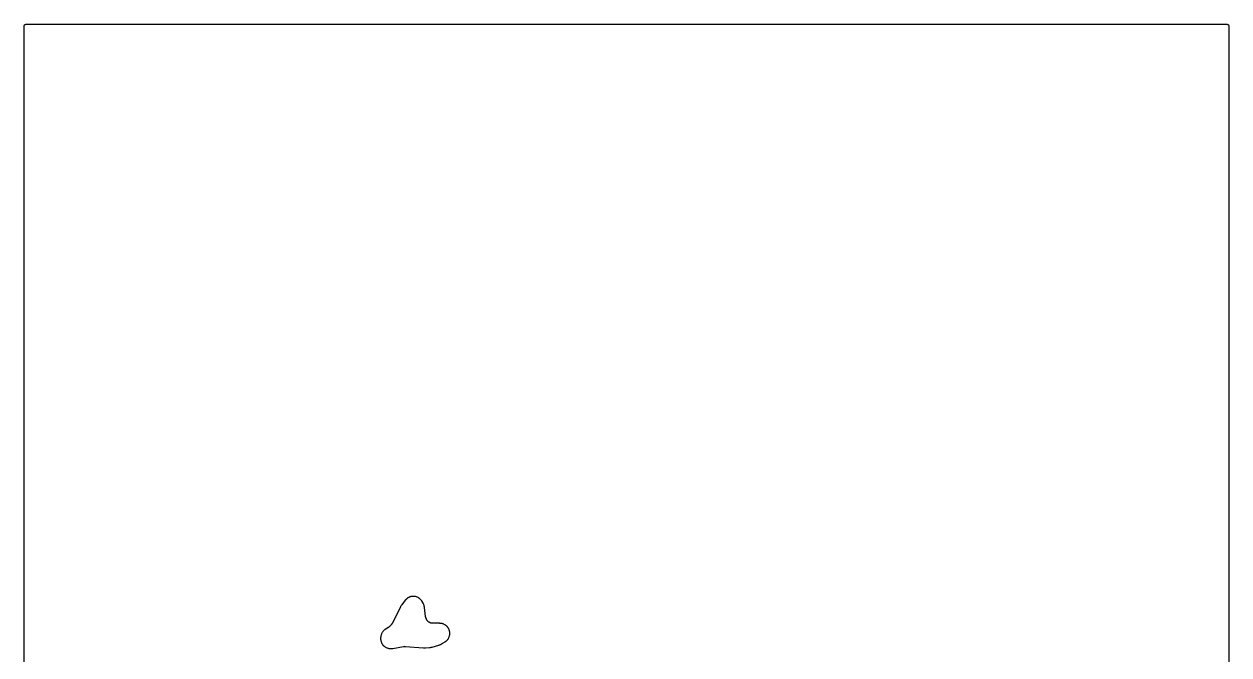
# Model space of a CAD drawing. Header units: millimetres. Extents: x 0 to 300, y 0 to 300.
# Drawn here: x -0.1 to 300.1, y 142.9 to 300.1 of the extents above; entities that cross this region are included whole.
import ezdxf

# ---------------------------------------------------------------- set-up
doc = ezdxf.new("R2010")
doc.units = ezdxf.units.MM
doc.layers.add('CUT', color=7, linetype='CONTINUOUS')

msp = doc.modelspace()

# ---------------------------------------------------------------- linework, layer by layer
at = {"layer": 'CUT'}
msp.add_lwpolyline([(-0.0625, 1.4375), (-0.0625, 298.5625), (-0.0625, 299.4478), (-0.0589, 299.5212), (-0.0503, 299.5794), (-0.036, 299.6365), (-0.0162, 299.6918), (0.009, 299.745), (0.0392, 299.7954), (0.0743, 299.8427), (0.1137, 299.8863), (0.1573, 299.9257), (0.2046, 299.9608), (0.255, 299.991), (0.3082, 300.0162), (0.3635, 300.036), (0.4206, 300.0503), (0.4788, 300.0589), (0.5522, 300.0625), (1.4375, 300.0625), (298.554, 300.0625), (299.4392, 300.0625), (299.5127, 300.0589), (299.5709, 300.0503), (299.6279, 300.036), (299.6833, 300.0162), (299.7365, 299.991), (299.7869, 299.9608), (299.8341, 299.9257), (299.8777, 299.8863), (299.9172, 299.8427), (299.9522, 299.7954), (299.9825, 299.745), (300.0076, 299.6918), (300.0274, 299.6365), (300.0417, 299.5794), (300.0504, 299.5212), (300.054, 299.4478), (300.054, 298.5625), (300.054, 1.4375)], dxfattribs=at)
msp.add_lwpolyline([(88.7944, 146.4431), (88.8071, 146.385), (88.8563, 146.2037), (88.8746, 146.1471), (88.9415, 145.9716), (88.9654, 145.9171), (89.0493, 145.749), (89.0785, 145.6972), (89.1787, 145.5382), (89.2128, 145.4896), (89.3282, 145.3413), (89.367, 145.2962), (89.4965, 145.1601), (89.5395, 145.1191), (89.6819, 144.9964), (89.7288, 144.9599), (89.8825, 144.8519), (89.9328, 144.8202), (90.0965, 144.728), (90.1497, 144.7014), (90.3217, 144.6258), (90.3772, 144.6046), (90.5559, 144.5464), (90.6133, 144.5308), (90.7968, 144.4906), (90.8554, 144.4808), (91.0421, 144.4589), (91.1014, 144.4549), (91.2892, 144.4516), (91.3486, 144.4535), (91.5385, 144.469), (91.5681, 144.4722), (91.6256, 144.4798), (91.6403, 144.4819), (91.7358, 144.4969), (91.7504, 144.4994), (94.4513, 144.9926), (94.4611, 144.9943), (94.4763, 144.9969), (94.5014, 145.0009), (94.5352, 145.0057), (94.5653, 145.0094), (94.5696, 145.0099), (94.6227, 145.0141), (94.6953, 145.0176), (94.7643, 145.0183), (94.813, 145.0169), (94.8534, 145.0148), (94.8665, 145.0139), (94.8764, 145.0131), (99.3958, 144.6313), (99.407, 144.6304), (99.485, 144.6253), (99.4966, 144.6247), (99.5478, 144.6223), (99.5725, 144.6217), (99.7265, 144.6209), (99.7503, 144.6212), (99.7915, 144.6227), (99.8027, 144.6232), (99.8799, 144.6273), (99.8924, 144.6281), (100.9208, 144.7044), (100.9371, 144.7059), (101.0425, 144.7166), (101.0587, 144.7185), (101.1218, 144.7266), (101.154, 144.7317), (101.3623, 144.7702), (101.3942, 144.777), (101.4561, 144.792), (101.4719, 144.7961), (101.5742, 144.8238), (101.5899, 144.8283), (103.24, 145.3237), (103.2562, 145.3289), (103.3612, 145.3637), (103.3772, 145.3693), (103.4396, 145.3919), (103.4713, 145.4044), (103.6744, 145.4916), (103.7053, 145.5059), (103.7647, 145.5355), (103.7799, 145.5433), (103.8774, 145.5953), (103.8923, 145.6036), (104.669, 146.0468), (104.6816, 146.0542), (104.7625, 146.1031), (104.7749, 146.1107), (104.8228, 146.1413), (104.847, 146.1575), (104.9993, 146.2652), (105.0451, 146.3011), (105.1843, 146.4214), (105.2264, 146.4615), (105.3533, 146.5947), (105.3913, 146.6388), (105.5047, 146.7836), (105.5383, 146.8311), (105.6372, 146.9863), (105.666, 147.0369), (105.7493, 147.2009), (105.7731, 147.254), (105.8402, 147.4253), (105.8587, 147.4805), (105.9088, 147.6575), (105.922, 147.7142), (105.9547, 147.8952), (105.9623, 147.9529), (105.9773, 148.1362), (105.9793, 148.1944), (105.9765, 148.3784), (105.9728, 148.4364), (105.9522, 148.6192), (105.9429, 148.6767), (105.9047, 148.8566), (105.8899, 148.9129), (105.8345, 149.0883), (105.8143, 149.1429), (105.7421, 149.3121), (105.7167, 149.3645), (105.6284, 149.5259), (105.5981, 149.5756), (105.4946, 149.7277), (105.4596, 149.7742), (105.3419, 149.9156), (105.3026, 149.9584), (105.1717, 150.0877), (105.1284, 150.1266), (104.9856, 150.2426), (104.9387, 150.2771), (104.7854, 150.3788), (104.7354, 150.4085), (104.573, 150.4949), (104.5203, 150.5196), (104.3503, 150.5898), (104.2955, 150.6094), (104.1194, 150.6628), (104.063, 150.677), (103.8826, 150.713), (103.825, 150.7217), (103.6394, 150.7404), (103.6104, 150.7426), (103.5537, 150.7455), (103.5391, 150.7461), (103.4446, 150.7487), (103.43, 150.7489), (101.7002, 150.7548), (101.6556, 150.756), (101.574, 150.7603), (101.4853, 150.7695), (101.4266, 150.7784), (101.3393, 150.7963), (101.2818, 150.8111), (101.1966, 150.8375), (101.1408, 150.8579), (101.0587, 150.8926), (100.9851, 150.9281), (100.9454, 150.9484), (100.8751, 150.9868), (100.8376, 151.0084), (100.7697, 151.0498), (100.6979, 151.0984), (100.6517, 151.1331), (100.585, 151.1884), (100.5423, 151.2273), (100.4812, 151.2888), (100.4425, 151.3317), (100.3875, 151.3988), (100.3532, 151.4452), (100.3049, 151.5172), (100.2752, 151.5667), (100.2341, 151.6431), (100.1999, 151.7148), (100.1822, 151.7544), (100.0676, 152.0278), (100.0637, 152.0372), (100.0578, 152.0519), (100.0483, 152.0762), (100.0361, 152.109), (100.0257, 152.1383), (100.0244, 152.1425), (100.0086, 152.1948), (99.9894, 152.2668), (99.9738, 152.3358), (99.9648, 152.3849), (99.9582, 152.4258), (99.9563, 152.4391), (99.955, 152.4492), (99.6679, 154.7289), (99.6659, 154.7436), (99.6515, 154.8384), (99.6492, 154.853), (99.6392, 154.9097), (99.6333, 154.9386), (99.5914, 155.1231), (99.5755, 155.1799), (99.5164, 155.3569), (99.495, 155.4119), (99.4178, 155.5845), (99.4051, 155.6112), (99.379, 155.6626), (99.3722, 155.6756), (99.3267, 155.7601), (99.3195, 155.773), (99.0951, 156.1659), (99.0877, 156.1785), (99.0386, 156.2598), (99.0309, 156.2722), (99.0003, 156.3203), (98.984, 156.3445), (98.8757, 156.4974), (98.8397, 156.5433), (98.7188, 156.683), (98.6784, 156.7252), (98.5445, 156.8524), (98.5003, 156.8905), (98.3546, 157.0041), (98.3069, 157.0377), (98.1509, 157.1366), (98.1001, 157.1655), (97.9352, 157.2487), (97.8818, 157.2725), (97.7096, 157.3393), (97.6542, 157.3577), (97.4763, 157.4075), (97.4193, 157.4204), (97.2375, 157.4526), (97.1795, 157.46), (96.9954, 157.4744), (96.937, 157.4761), (96.7523, 157.4725), (96.6941, 157.4685), (96.5106, 157.447), (96.453, 157.4373), (96.2725, 157.398), (96.2161, 157.3829), (96.0403, 157.3262), (95.9857, 157.3056), (95.8162, 157.2321), (95.7638, 157.2063), (95.6023, 157.1167), (95.5527, 157.0859), (95.4006, 156.981), (95.3542, 156.9455), (95.2131, 156.8264), (95.1704, 156.7865), (95.0397, 156.6524), (95.0199, 156.6309), (94.9821, 156.5882), (94.9726, 156.5771), (94.9115, 156.5044), (94.9022, 156.4931), (94.0218, 155.3923), (94.0118, 155.3795), (93.9482, 155.2954), (93.9386, 155.2824), (93.9018, 155.2309), (93.8837, 155.204), (93.7706, 155.0262), (93.7539, 154.9983), (93.7229, 154.9432), (93.7151, 154.9289), (93.666, 154.8357), (93.6586, 154.8212), (91.6826, 150.8162), (91.6775, 150.806), (91.6705, 150.7923), (91.6488, 150.7521), (91.622, 150.7055), (91.5795, 150.6387), (91.5357, 150.5759), (91.487, 150.5124), (91.4513, 150.4699), (91.4205, 150.4351), (91.4102, 150.4241), (91.4023, 150.4158), (90.9589, 149.9521), (90.9522, 149.9451), (90.9416, 149.9343), (90.924, 149.9167), (90.9, 149.8935), (90.8783, 149.8732), (90.8752, 149.8703), (90.8356, 149.8365), (90.7802, 149.7919), (90.7261, 149.7515), (90.6868, 149.7244), (90.6538, 149.7027), (90.6429, 149.6959), (90.6346, 149.6908), (90.0156, 149.3125), (90.0031, 149.3046), (89.922, 149.2523), (89.9097, 149.2441), (89.8618, 149.2114), (89.8376, 149.1941), (89.6859, 149.0793), (89.6404, 149.0412), (89.5027, 148.9138), (89.4611, 148.8714), (89.3367, 148.731), (89.2995, 148.6847), (89.1895, 148.5327), (89.1572, 148.4829), (89.0627, 148.3208), (89.0354, 148.2681), (88.9575, 148.0974), (88.9355, 148.0423), (88.8748, 147.8647), (88.8584, 147.8077), (88.8149, 147.6225), (88.8089, 147.5934), (88.7984, 147.5364), (88.796, 147.5218), (88.7809, 147.4265), (88.7788, 147.4118), (88.769, 147.3379), (88.7673, 147.3232), (88.757, 147.2271), (88.7556, 147.2123), (88.7508, 147.1545), (88.7491, 147.1248), (88.7429, 146.9344), (88.744, 146.8749), (88.7565, 146.6875), (88.7634, 146.6284)], close=True, dxfattribs=at)

doc.saveas('drawing.dxf')
